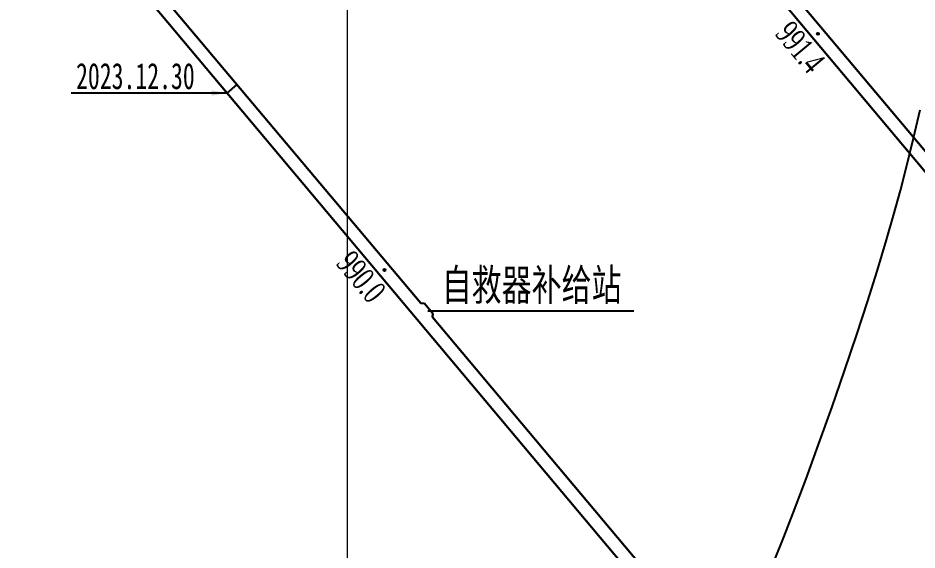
# Model space of a CAD drawing. Header units: millimetres. Extents: x 37412591 to 74834139, y 4258245 to 8527567.
# Drawn here: x 37414374.1 to 37414717.7, y 4260073.6 to 4260277 of the extents above; entities that cross this region are included whole.
import ezdxf

# ---------------------------------------------------------------- set-up
doc = ezdxf.new("R2010")
doc.units = ezdxf.units.MM
doc.linetypes.add('ACAD_ISO02W100', pattern=[15, 12, -3])
for name, color, linetype in [('0测量点名称', 7, 'Continuous'), ('6号煤底板等高线', 7, 'Continuous'), ('PUB_TEXT', 7, 'Continuous'), ('ZDH', 1, 'Continuous'), ('井田拐点坐标', 7, 'ACAD_ISO02W100'), ('钻孔', 7, 'Continuous')]:
    doc.layers.add(name, color=color, linetype=linetype)
doc.styles.get("Standard").update_dxf_attribs({"font": 'simfang.ttf', "width": 0.6667})
doc.styles.add('样三', font='simfang.ttf', dxfattribs={"width": 0.7})
doc.linetypes.add('447', pattern='A,8,-1,[148,AAA.SHX,S=1,R=0,X=0,Y=0],-1', length=10)
doc.dimstyles.new('ISO-25', dxfattribs={"dimtxt": 2.5, "dimasz": 2.5, "dimexe": 1.25, "dimexo": 0.625, "dimtad": 1, "dimtxsty": 'Standard', "dimcen": 2.5, "dimadec": 0, "dimazin": 0, "dimtfac": 1, "dimtmove": 0, "dimatfit": 3, "dimfxl": 1, "dimarcsym": 0})
doc.dimstyles.get("Standard").update_dxf_attribs({"dimtxt": 1, "dimasz": 0.18, "dimexe": 0.18, "dimexo": 0.0625, "dimgap": 0.09, "dimtad": 0, "dimtih": 1, "dimtoh": 1, "dimdec": 4, "dimzin": 0, "dimdsep": 46, "dimtxsty": 'Standard', "dimcen": 0.09, "dimadec": 0, "dimazin": 0, "dimtfac": 1, "dimtdec": 4, "dimtofl": 0, "dimtmove": 0, "dimatfit": 3, "dimfxl": 1, "dimtolj": 1, "dimtzin": 0, "dimarcsym": 0})

msp = doc.modelspace()

# ---------------------------------------------------------------- hatches: boundary and pattern name
at = {"linetype": '447', "ltscale": 0.5}
h = msp.add_hatch(color=0, dxfattribs=at)
h.dxf.hatch_style = 1
h.paths.add_polyline_path([(37414679.43, 4260270.89, 1), (37414680.23, 4260270.89, 1)])
h = msp.add_hatch(color=0, dxfattribs=at)
h.dxf.hatch_style = 1
h.paths.add_polyline_path([(37414513.76, 4260180.61, 1), (37414514.56, 4260180.61, 1)])

# ---------------------------------------------------------------- linework, layer by layer
at = {"linetype": 'ByBlock', "lineweight": 20}
msp.add_line((37414500, 4258300.88, 4910.12), (37414500, 4263462.94, 4910.12), dxfattribs=at)
at = {"color": 0, "lineweight": 30, "ltscale": 5}
for p, q in [((37413489.47, 4261397.14), (37414852.31, 4259773.95)), ((37413954.36, 4261131.15), (37415014.9, 4259868.01)), ((37414242.36, 4260508.2), (37414528.05, 4260167.94)), ((37414602.45, 4260367.02), (37415028.78, 4259859.25)), ((37414532.67, 4260163.98, 4910.12), (37414529.45, 4260167.81, 4910.12)), ((37414532.55, 4260162.57), (37414867.25, 4259763.94))]:
    msp.add_line(p, q, dxfattribs=at)
at = {"color": 0, "linetype": 'ByBlock', "lineweight": -3, "ltscale": 0.005}
msp.add_line((37414454.07, 4260248.27), (37414457.9, 4260251.48), dxfattribs=at)
at = {"color": 0, "linetype": 'ByBlock', "lineweight": 30, "ltscale": 0.005, "flags": 128}
msp.add_lwpolyline([(37414532.55, 4260162.57), (37414532.67, 4260163.98), (37414529.45, 4260167.81), (37414528.05, 4260167.94)], dxfattribs=at)
at = {"color": 0, "linetype": '447', "ltscale": 0.5}
for centre in [(37414679.83, 4260270.89), (37414514.16, 4260180.61)]:
    msp.add_circle(centre, 0.398, dxfattribs=at)
at = {"color": 30, "linetype": 'ByBlock', "lineweight": -3, "ltscale": 0.005}
for p in [(37414679.83, 4260270.89), (37414514.16, 4260180.61)]:
    msp.add_point(p, dxfattribs=at)
at = {"color": 2, "linetype": 'ByBlock', "lineweight": -3, "ltscale": 0.005}
for p in [(37414679.83, 4260270.89), (37414514.16, 4260180.61)]:
    msp.add_point(p, dxfattribs=at)
at = {"color": 0, "ltscale": 5}
for p in [(37414679.83, 4260270.89), (37414679.83, 4260270.89, -3), (37414514.16, 4260180.61), (37414514.16, 4260180.61, -3)]:
    msp.add_point(p, dxfattribs=at)
at = {"color": 1}
for p in [(37414679.83, 4260270.89), (37414514.16, 4260180.61)]:
    msp.add_point(p, dxfattribs=at)
at = {"layer": '6号煤底板等高线'}
msp.add_line((37414530.75, 4260165.08, 7065.51), (37414609.5, 4260165.08, 7065.51), dxfattribs=at)
at = {"layer": '6号煤底板等高线', "elevation": 3681.95}
msp.add_lwpolyline([(37414663.36, 4260069.93), (37414666.84, 4260078.53), (37414670.55, 4260088.04), (37414675.32, 4260100.76), (37414680.11, 4260113.87), (37414685.23, 4260128.29), (37414689.99, 4260142.06), (37414694.67, 4260155.98), (37414698.73, 4260168.42), (37414702.43, 4260180.12), (37414706.06, 4260192.1), (37414708.76, 4260201.46), (37414711.38, 4260211.01), (37414713.56, 4260219.51), (37414716.37, 4260231.02), (37414718.88, 4260241.84)], dxfattribs=at)
at = {"layer": 'ZDH', "color": 0, "lineweight": -3}
for p in [(37414679.7, 4260271.19, 8.99), (37414514.02, 4260180.91, 8.99)]:
    msp.add_point(p, dxfattribs=at)

# ---------------------------------------------------------------- texts
at = {"layer": '0测量点名称', "color": 0, "lineweight": 30, "ltscale": 5, "char_height": 9, "width": 23.085, "attachment_point": 7, "rotation": 309.7605}
for s, insert in [('{\\fTimes New Roman|b0|i0|c0|p18;\\P991.4}', (37414662.99, 4260270.64, 0.01)), ('{\\fTimes New Roman|b0|i0|c0|p18;990.0}', (37414495.17, 4260182.86, 0.01))]:
    msp.add_mtext(s, dxfattribs=dict(at, insert=insert))
at = {"layer": 'PUB_TEXT', "style": '样三', "width": 0.7}
msp.add_text('自救器补给站', height=12, rotation=0.0493, dxfattribs=at).set_placement((37414536.04, 4260168.91, -1.42))
at = {"layer": '钻孔', "color": 0, "insert": (37414396.28, 4260259.77, 6566.89), "char_height": 10, "width": 80.8922, "attachment_point": 1}
msp.add_mtext('2023.12.30', dxfattribs=at)

# ---------------------------------------------------------------- leaders
at = {"layer": '6号煤底板等高线'}
msp.add_leader([(37414454.07, 4260248.27), (37414394.42, 4260248.27)], dimstyle='ISO-25', override={"dimasz": 6, "dimgap": 0.625, "dimtad": 0, "dimzin": 0}, dxfattribs=at)
at = {"layer": '井田拐点坐标', "color": 6, "linetype": 'ByBlock', "lineweight": -3, "ltscale": 0.005}
msp.add_leader([(37414454.07, 4260248.27), (37414444.51, 4260248.27)], dimstyle='Standard', override={"dimgap": 0.09, "dimtad": 0}, dxfattribs=at)

doc.saveas('drawing.dxf')
